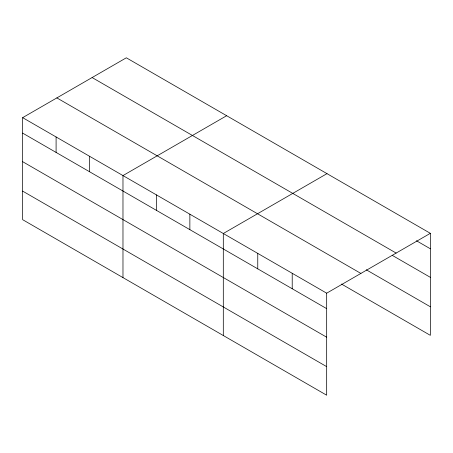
<?xml version="1.0" encoding="UTF-8"?>
<svg xmlns="http://www.w3.org/2000/svg" width="453" height="453" viewBox="0 0 453 453"><rect width="100%" height="100%" fill="white"/><g stroke="black" fill="none" stroke-linecap="round" stroke-linejoin="round"><path stroke-width="0.68" d="M341.488 284.042L430.35 335.345L430.35 233.323L126.33 57.797L22.65 117.655L22.65 219.677L326.67 395.203L326.67 293.182L22.65 117.655M226.653 115.719L122.978 175.577L122.978 277.598M326.981 173.646L223.306 233.505L223.306 335.526M326.67 293.182L430.35 233.323M416.449 240.753L430.35 248.782M92.112 77.554L396.137 253.074M392.27 255.362L430.35 277.344M366.273 269.784L430.35 306.777M56.863 97.905L360.888 273.431M22.65 133.114L326.67 308.64M22.65 161.681L326.67 337.202M22.65 191.109L326.67 366.636M292.213 273.289L292.213 288.748M257.763 253.397L257.763 268.85M189.864 214.195L189.864 229.654M156.421 194.886L156.421 210.345M89.535 156.274L89.535 171.727M56.093 136.965L56.093 152.423"/></g></svg>
